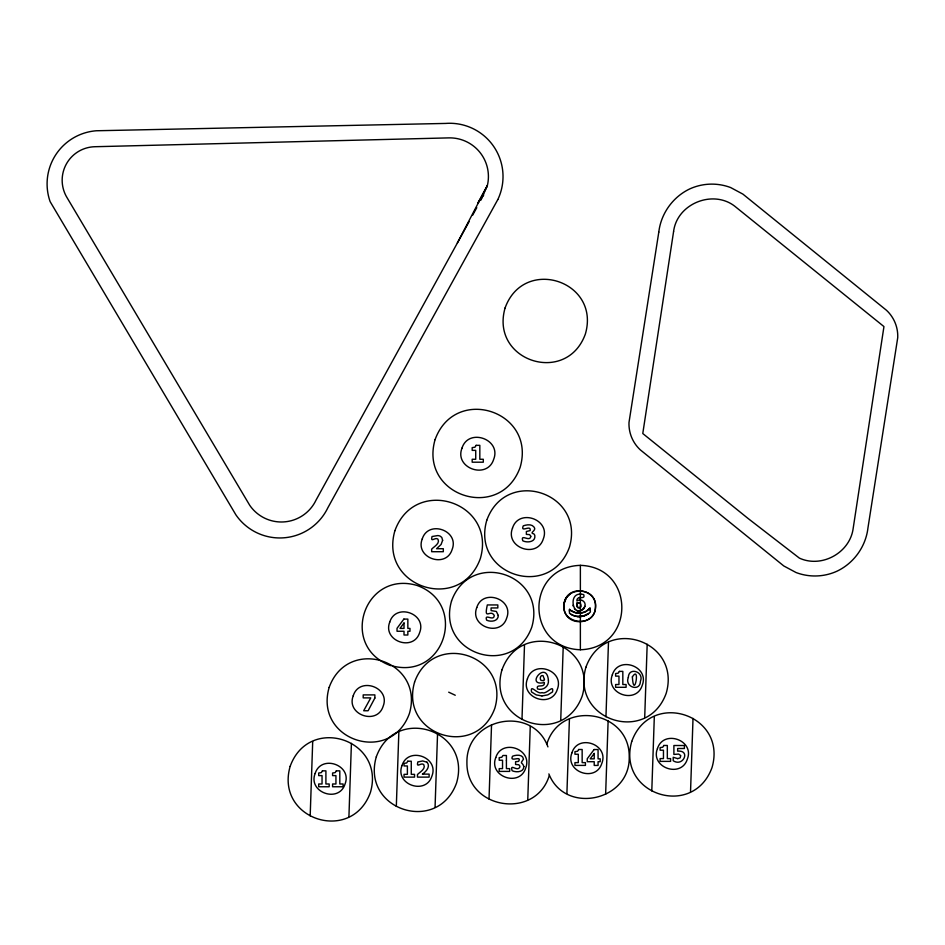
<?xml version="1.0" encoding="UTF-8"?>
<svg xmlns="http://www.w3.org/2000/svg" width="945" height="945" viewBox="0 0 945 945"><rect width="100%" height="100%" fill="white"/><g stroke="black" fill="none" stroke-linecap="round" stroke-linejoin="round"><path stroke-width="1.42" d="M579.769 607.989L578.328 608.001C575.694 606.277 576.497 600.654 580.313 603.241L581.045 605.308L579.828 607.954M310.184 815.913L312.701 741.553M348.929 816.657L351.41 743.349M396.321 806.416L398.849 732.068M435.066 807.172L437.547 733.863M489.026 799.092L491.542 724.732M521.983 719.452L524.499 645.092M527.759 799.836L530.251 726.528M560.728 720.196L563.208 646.888M566.905 793.481L569.422 719.121M605.958 716.771L608.474 642.423M605.639 794.225L608.119 720.917M644.703 717.527L647.183 644.218M651.79 790.953L654.318 716.605M690.535 791.709L693.016 718.401M584.931 606.312C586.396 601.575 580.608 597.984 576.899 601.044C576.391 594.618 585.9 600.512 583.691 594.618C565.417 589.597 574.052 623.428 584.931 606.312L583.88 608.686L581.329 610.505M564.46 602.378C558.46 623.558 594.204 629.358 595.492 607.552C596.897 584.282 560.113 586.514 564.118 609.206C566.622 626.878 594.937 625.342 595.504 607.493C597.783 589.042 568.11 583.963 564.46 602.378L566.539 597.5L570.284 593.661M569.351 611.143L569.54 609.336L569.481 613.258C575.481 618.184 585.049 617.605 590.401 611.982L590.164 608.084L585.829 611.521L580.372 613.199L576.426 612.998L571.052 610.588M480.934 200.116L487.336 185.645A38.686 38.686 0 0 0 448.757 137.887L94.854 146.723A33.524 33.524 0 0 0 67.083 197.718L249.728 505.303A38.367 38.367 0 0 0 315.984 500.212L469.145 221.555M546.871 743.904C560.574 699.253 629.972 710.25 629.216 756.945C630.327 800.982 565.063 815.169 548.868 773.908M549.269 775.597C535.567 820.236 466.168 809.251 466.924 762.556C465.897 717.645 532.626 704.438 547.935 746.893M457.356 242.995L487.336 185.645L477.757 203.234L483.698 195.072M472.606 215.247L476.776 207.676M580.348 607.552L580.88 606.678M580.372 594.511L581.057 594.358M579.368 597.5L580.372 597.299M580.372 565.346C525.125 567.142 525.125 647.963 580.372 649.758C635.631 647.963 635.631 567.142 580.372 565.346L580.372 649.758M677.683 758.622L680.14 757.902L680.766 755.622L678.675 754.075L673.891 754.417L673.891 745.51L684.393 745.51L684.393 748.499L677.648 748.499L677.648 751.145C691.008 749.999 683.081 767.293 673.206 760.737L673.206 757.276L677.659 758.622M577.702 602.827L578.812 602.745M542.028 695.933L547.84 694.87L552.506 691.964C554.113 683.2 546.588 695.024 542.028 692.591C537.457 695 529.932 683.211 531.539 691.964L536.228 694.882L541.934 695.933M576.852 604.056L577.088 603.028M577.466 616.53L583.159 616.14L588.581 613.518C583.62 617.298 576.367 617.628 571.087 614.309M392.246 665.906C444.811 679.857 468.047 603.571 416.875 585.404C363.778 570.024 338.794 646.9 390.793 665.67M578.045 610.765L576.485 610.387M455.254 695.248L448.698 692.177M579.509 602.827L580.372 603.335M426.975 762.202L422.698 760.949L417.855 761.93C416.001 768.793 421.021 762.06 423.75 764.576C426.124 768.84 419.875 772.018 417.466 774.534L417.466 777.121L429.124 777.121L429.124 774.12L422.403 774.12C426.03 771.793 430.896 766.265 426.939 762.178M569.54 609.336C574.997 614.994 585.132 614.392 589.857 608.096L590.33 610.789M574.371 608.745L574.867 609.348M577.371 606.985L577.749 607.552L576.875 603.087M573.013 605.166L573.202 606.111M576.899 605.036L577.194 606.525M506.414 760.571L506.414 768.628L509.674 768.628L509.674 771.403L499.196 771.403L499.196 768.628L502.539 768.628L502.539 760.241L499.196 760.241L499.196 757.654L501.819 757.252L502.929 755.492L506.414 755.492L506.414 760.571M544.462 679.514L543.67 680.766L541.001 680.365C539.477 678.841 540.398 674.73 543.009 675.604L544.462 679.514M628.342 677.411C624.22 687.003 640.202 692.212 640.415 681.286C644.478 671.741 628.626 666.544 628.342 677.411M632.382 676.856C633.8 701.025 640.71 664.075 632.382 676.856M548.407 680.116C549.199 686.141 543.292 690.807 537.587 688.976C535.378 683.117 544.863 688.822 544.403 682.562C524.51 686.909 546.328 659.433 548.407 680.116M530.783 536.287C530.145 542.619 520.163 533.145 522.786 540.8C527.086 543.009 535.744 542.146 534.835 535.673A3.378 3.331 -81 0 0 533.771 533.831C528.468 532.85 537.091 530.688 534.067 527.109C531.645 523.778 526.613 524.688 523.258 525.845C520.093 533.323 531.373 524.085 530.133 530.594L526.365 531.503L526.365 534.386L529.625 534.61L530.783 536.287M498.263 615.431C498.369 621.373 490.833 622.223 486.64 620.18C484.053 612.703 493.798 621.94 494.259 615.573C490.679 608.474 483.604 621.633 487.325 604.942L497.826 604.942L497.826 607.942L491.093 607.942L491.093 610.576L496.361 611.462L498.263 615.431M523.884 766.596C523.731 772.396 516.088 772.573 512.107 770.73C509.709 762.922 516.962 771.805 519.655 767.458A2.268 2.233 -63 0 0 519.833 766.029L518.746 764.718L515.58 764.493L515.58 761.705L518.581 761.386C522.49 754.878 509.012 762.981 512.568 756.213C515.982 754.807 522.975 754.098 523.471 759.178C519.455 764.8 522.278 761.422 523.884 766.596M442.626 540.327L441.079 544.485L436.59 548.714L443.311 548.714L443.311 551.715L431.664 551.715L431.664 549.116C434.062 546.6 440.311 543.434 437.937 539.158C435.208 536.654 430.188 543.387 432.042 536.524L437.63 535.579A6.166 6.095 9 0 1 440.346 536.24L441.811 537.481L442.626 540.327M673.584 231.584L642.777 433.531L748.168 518.545L799.387 558.117C821.642 568.37 849.909 552.813 853.158 528.515L883.953 326.58L736.001 207.215C714.207 188.669 677.033 203.187 673.584 231.584M658.795 232.127L629.004 422.415A35.331 35.331 0 0 0 640.297 449.855L783.807 565.972L796.08 572.54A53.298 53.298 0 0 0 836.845 571.264C853.819 563.255 865.774 546.623 867.947 527.971L897.726 337.684A35.331 35.331 0 0 0 886.445 310.255L742.924 194.138L730.662 187.559A53.298 53.298 0 0 0 689.897 188.846C672.923 196.855 660.968 213.487 658.795 232.127M290.162 766.336C274.782 819.433 351.658 844.417 370.428 792.418C385.808 739.309 308.932 714.337 290.162 766.336M329.143 687.428C313.764 740.537 390.639 765.509 409.409 713.51C424.789 660.413 347.914 635.43 329.143 687.428M394.892 530.736C378.532 587.27 460.369 613.86 480.355 558.507C496.727 501.96 414.89 475.37 394.892 530.736M376.299 756.839C360.919 809.948 437.795 834.919 456.577 782.921C471.945 729.823 395.069 704.84 376.299 756.839M435.078 439.638C418.777 495.924 500.271 522.408 520.163 467.291C536.465 410.992 454.982 384.52 435.078 439.638M414.595 682.042C399.215 735.151 476.091 760.123 494.873 708.124C510.241 655.027 433.365 630.043 414.595 682.042M451.533 600.985C436.165 654.082 513.029 679.065 531.811 627.067C547.179 573.958 470.315 548.986 451.533 600.985M505.102 307.916C489.734 361.025 566.61 385.997 585.38 333.998C600.76 280.901 523.884 255.918 505.102 307.916M486.769 520.282C470.941 574.973 550.12 600.701 569.457 547.143C585.286 492.451 506.107 466.724 486.769 520.282M501.96 669.875C486.58 722.972 563.456 747.956 582.226 695.957C597.606 642.848 520.73 617.876 501.96 669.875M585.924 667.194C570.556 720.303 647.419 745.274 666.201 693.276C681.569 640.178 604.706 615.195 585.924 667.194M631.768 741.376C616.388 794.485 693.264 819.457 712.046 767.458C727.414 714.361 650.538 689.377 631.768 741.376M322.434 770.848L321.324 772.608L318.701 773.01L318.701 775.609L322.044 775.609L322.044 783.984L318.701 783.984L318.701 786.76L329.179 786.76L329.179 783.984L325.907 783.984L325.907 770.848L322.434 770.848M336.337 770.848L335.215 772.608L332.593 773.01L332.593 775.609L335.936 775.609L335.936 783.984L332.593 783.984L332.593 786.76L343.082 786.76L343.082 783.984L339.81 783.984L339.81 770.848L336.337 770.848M407.791 761.209L406.669 762.969L404.047 763.371L404.047 765.958L407.389 765.958L407.389 774.345L404.047 774.345L404.047 777.121L414.536 777.121L414.536 774.345L411.264 774.345L411.264 761.209L407.791 761.209M476.138 445.343L474.957 447.209L472.181 447.635L472.181 450.375L475.725 450.375L475.725 459.27L472.181 459.27L472.181 462.199L483.297 462.199L483.297 459.27L479.824 459.27L479.824 445.343L476.138 445.343M578.683 749.491L577.572 751.251L574.95 751.653L574.95 754.24L578.293 754.24L578.293 762.627L574.95 762.627L574.95 765.403L585.428 765.403L585.428 762.627L582.155 762.627L582.155 749.491L578.683 749.491M619.353 671.387L618.243 673.147L615.62 673.549L615.62 676.136L618.963 676.136L618.963 684.523L615.62 684.523L615.62 687.298L626.098 687.298L626.098 684.523L622.826 684.523L622.826 671.387L619.353 671.387M663.851 745.463L662.728 747.223L660.106 747.625L660.106 750.212L663.461 750.212L663.461 758.599L660.106 758.599L660.106 761.375L670.596 761.375L670.596 758.599L667.324 758.599L667.324 745.463L663.851 745.463M315.134 773.494C307.645 792.453 339.007 803.486 345.043 784.031C352.532 765.072 321.17 754.039 315.134 773.494M353.253 695.721C345.764 714.668 377.114 725.713 383.15 706.246C390.639 687.298 359.289 676.266 353.253 695.721M389.753 622.07C382.264 641.017 413.615 652.062 419.651 632.595C427.14 613.648 395.79 602.603 389.753 622.07M422.238 538.957C414.749 557.904 446.111 568.949 452.135 549.482C459.624 530.535 428.274 519.49 422.238 538.957M461.987 448.143C454.049 468.224 487.289 479.93 493.692 459.294C501.63 439.212 468.389 427.506 461.987 448.143M402.003 765.568C394.514 784.515 425.876 795.548 431.912 776.093C439.401 757.146 408.039 746.101 402.003 765.568M476.776 607.541C469.299 626.488 500.649 637.532 506.685 618.065C514.174 599.118 482.812 588.085 476.776 607.541M512.497 528.113C504.784 547.627 537.079 559.003 543.292 538.957C551.006 519.431 518.71 508.067 512.497 528.113M495.771 757.583C488.281 776.53 519.632 787.563 525.668 768.108C533.157 749.161 501.795 738.116 495.771 757.583M527.416 678.864C519.927 697.812 551.278 708.856 557.314 689.389C564.803 670.442 533.452 659.409 527.416 678.864M571.914 752.87C564.425 771.817 595.787 782.862 601.823 763.395C609.312 744.447 577.95 733.403 571.914 752.87M612.348 674.789C604.859 693.736 636.209 704.769 642.246 685.314C649.735 666.367 618.384 655.322 612.348 674.789M657.448 748.594C649.959 767.553 681.31 778.585 687.346 759.13C694.835 740.171 663.484 729.138 657.448 748.594M374.87 698.048L368.113 710.758L363.683 710.758L370.759 697.882L363.199 697.882L363.199 694.894L374.87 694.894L374.87 698.048M497.791 199.596L327.891 507.689A53.298 53.298 0 0 1 235.848 514.777L50.12 201.616A53.298 53.298 0 0 1 96.307 130.764L445.638 123.429A53.298 53.298 0 0 1 497.791 199.596M404.011 623.003L399.995 628.413L404.011 628.413L404.011 623.003M594.216 753.448L590.2 758.847L594.216 758.847L594.216 753.448M403.881 619.093L397.03 628.307L397.03 631.26L404.011 631.26L404.011 635.005L407.85 635.005L407.85 631.26L409.988 631.26L409.988 628.413L407.85 628.413L407.85 619.093L403.881 619.093M594.098 749.539L587.247 758.74L587.247 761.705L594.216 761.705L594.216 765.438L598.067 765.438L598.067 761.705L600.205 761.705L600.205 758.847L598.067 758.847L598.067 749.539L594.098 749.539"/></g></svg>
